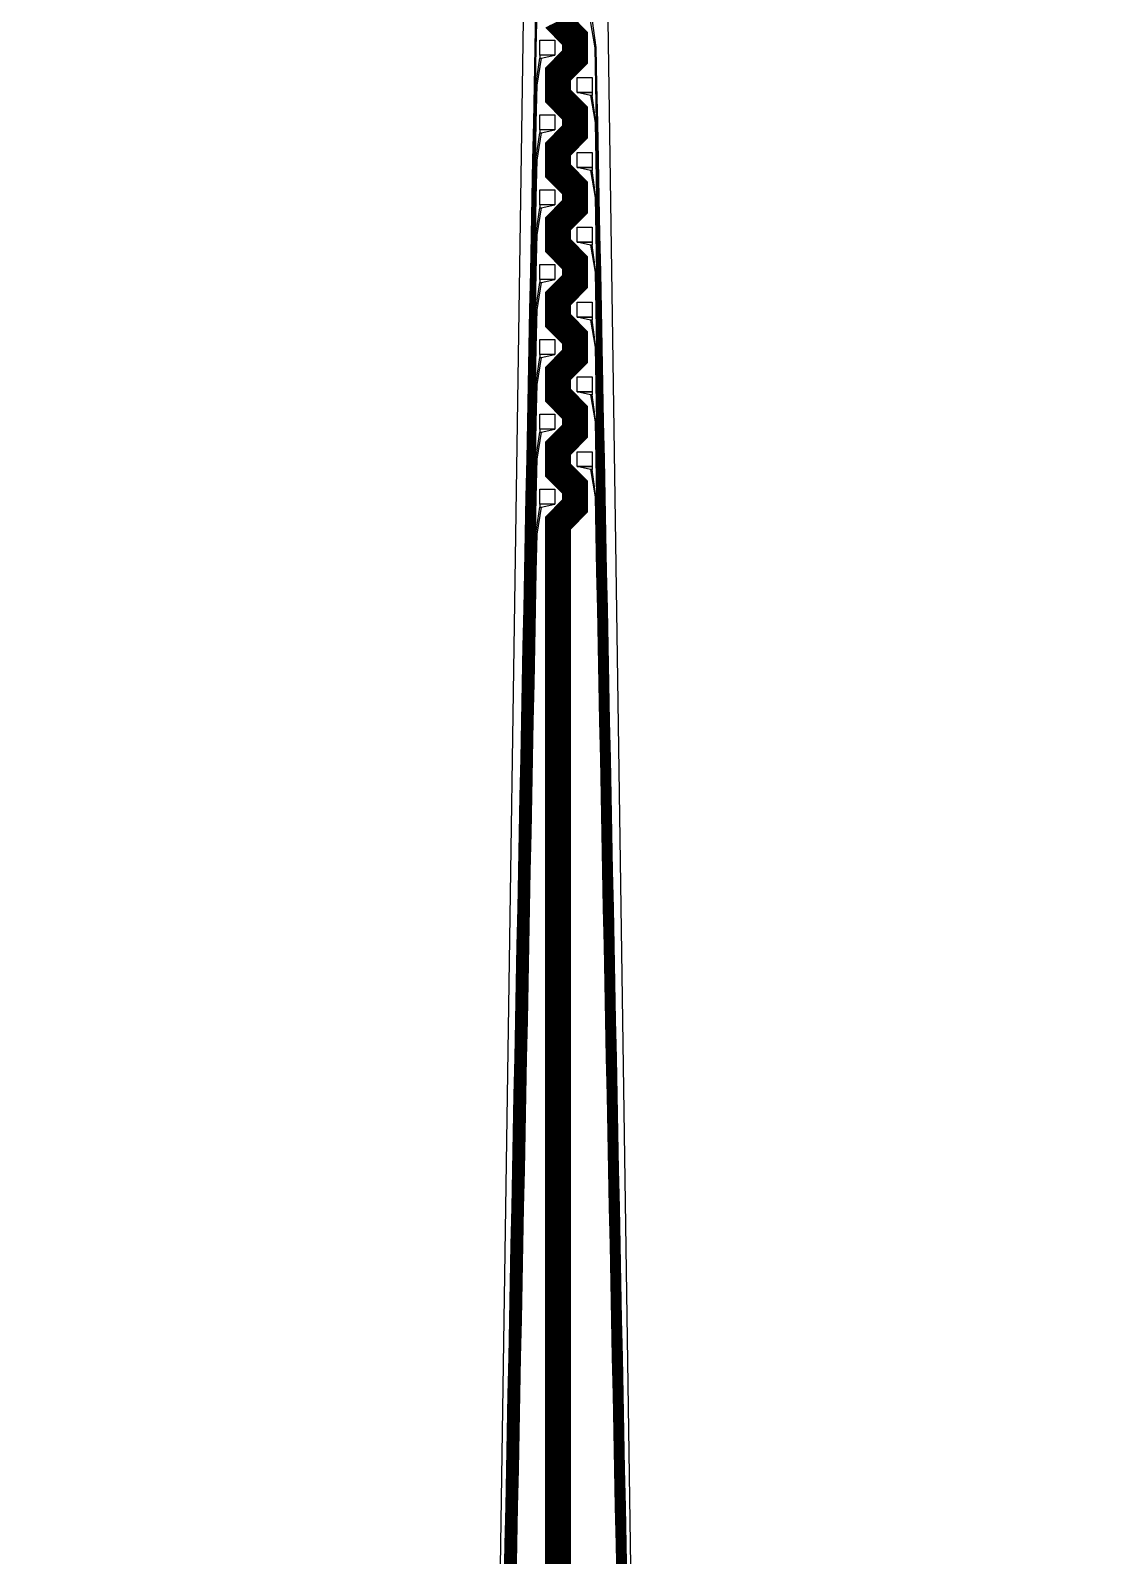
# Model space of a CAD drawing. Header units: inches. Extents: x 106592 to 209533, y 57057 to 74911.
# Drawn here: x 110129 to 110843, y 69065 to 70084 of the extents above; entities that cross this region are included whole.
import ezdxf

# ---------------------------------------------------------------- set-up
doc = ezdxf.new("R2010")
doc.units = ezdxf.units.IN
doc.header["$MEASUREMENT"] = 0
for name, color, linetype in [('metal', 221, 'Continuous'), ('nitride window', 40, 'Continuous'), ('profile', 140, 'Continuous')]:
    doc.layers.add(name, color=color, linetype=linetype)

msp = doc.modelspace()

# ---------------------------------------------------------------- linework, layer by layer
at = {"layer": 'metal'}
for points in [[(110445.7, 69047.5), (110446.2, 69072.4), (110446.7, 69097.5), (110447.2, 69122.4), (110447.7, 69147.5), (110448.2, 69172.4), (110448.7, 69197.5), (110449.2, 69222.4), (110449.7, 69247.5), (110450.2, 69272.4), (110450.7, 69297.5), (110451.2, 69322.4), (110451.7, 69347.5), (110452.2, 69372.4), (110452.7, 69397.5), (110453.2, 69422.4), (110453.7, 69447.5), (110454.2, 69472.4), (110454.7, 69497.5), (110455.2, 69522.4), (110455.7, 69547.5), (110456.2, 69572.4), (110456.7, 69597.5), (110457.2, 69622.4), (110457.7, 69647.5), (110458.2, 69672.4), (110458.7, 69697.5), (110459.2, 69722.4), (110459.7, 69747.5), (110460.2, 69772.4), (110460.7, 69797.5), (110461.2, 69822.4), (110461.7, 69847.5), (110462.2, 69872.4), (110462.7, 69897.5), (110463.2, 69922.4), (110463.7, 69947.5), (110464.2, 69972.4), (110464.7, 69997.5), (110465.2, 70022.4), (110465.7, 70047.5), (110466.2, 70072.4), (110466.7, 70097.5)], [(110467.2, 70097.4), (110466.7, 70072.4), (110466.2, 70047.5), (110465.7, 70022.4), (110465.2, 69997.5), (110464.7, 69972.4), (110464.2, 69947.5), (110463.7, 69922.4), (110463.2, 69897.5), (110462.7, 69872.4), (110462.2, 69847.5), (110461.7, 69822.4), (110461.2, 69797.5), (110460.7, 69772.4), (110460.2, 69747.5), (110459.7, 69722.4), (110459.2, 69697.5), (110458.7, 69672.4), (110458.2, 69647.5), (110457.7, 69622.4), (110457.2, 69597.5), (110456.7, 69572.4), (110456.2, 69547.5), (110455.7, 69522.4), (110455.2, 69497.5), (110454.7, 69472.4), (110454.2, 69447.5), (110453.7, 69422.4), (110453.2, 69397.5), (110452.7, 69372.4), (110452.2, 69347.5), (110451.7, 69322.4), (110451.2, 69297.5), (110450.7, 69272.4), (110450.2, 69247.5), (110449.7, 69222.4), (110449.2, 69197.5), (110448.7, 69172.4), (110448.2, 69147.5), (110447.7, 69122.4), (110447.2, 69097.5), (110446.7, 69072.4), (110446.2, 69047.5)], [(110473.2, 68964.4), (110473.2, 69744.2), (110473.2, 69759), (110484.7, 69770.5), (110484.7, 69774.5), (110473.2, 69786), (110473.2, 69809), (110484.7, 69820.5), (110484.7, 69824.5), (110473.2, 69836), (110473.2, 69859), (110484.7, 69870.5), (110484.7, 69874.5), (110473.2, 69886), (110473.2, 69909), (110484.7, 69920.5), (110484.7, 69924.5), (110473.2, 69936), (110473.2, 69959), (110484.7, 69970.5), (110484.7, 69974.5), (110473.2, 69986), (110473.2, 70009), (110484.7, 70020.5), (110484.7, 70024.5), (110473.2, 70036), (110473.2, 70059), (110484.7, 70070.5), (110484.7, 70074.5), (110473.2, 70086)], [(110473.7, 70086.2), (110485.2, 70074.7), (110485.2, 70070.2), (110473.7, 70058.7), (110473.7, 70036.2), (110485.2, 70024.7), (110485.2, 70020.2), (110473.7, 70008.7), (110473.7, 69986.2), (110485.2, 69974.7), (110485.2, 69970.2), (110473.7, 69958.7), (110473.7, 69936.2), (110485.2, 69924.7), (110485.2, 69920.2), (110473.7, 69908.7), (110473.7, 69886.2), (110485.2, 69874.7), (110485.2, 69870.2), (110473.7, 69858.7), (110473.7, 69836.2), (110485.2, 69824.7), (110485.2, 69820.2), (110473.7, 69808.7), (110473.7, 69786.2), (110485.2, 69774.7), (110485.2, 69770.2), (110473.7, 69758.7), (110473.7, 69744.2), (110473.7, 68964.4)], [(110474.2, 68964.4), (110474.2, 69744.2), (110474.2, 69758.5), (110485.7, 69770), (110485.7, 69775), (110474.2, 69786.5), (110474.2, 69808.5), (110485.7, 69820), (110485.7, 69825), (110474.2, 69836.5), (110474.2, 69858.5), (110485.7, 69870), (110485.7, 69875), (110474.2, 69886.5), (110474.2, 69908.5), (110485.7, 69920), (110485.7, 69925), (110474.2, 69936.5), (110474.2, 69958.5), (110485.7, 69970), (110485.7, 69975), (110474.2, 69986.5), (110474.2, 70008.5), (110485.7, 70020), (110485.7, 70025), (110474.2, 70036.5), (110474.2, 70058.5), (110485.7, 70070), (110485.7, 70075), (110474.2, 70086.5)], [(110474.7, 70086.7), (110486.2, 70075.2), (110486.2, 70069.7), (110474.7, 70058.2), (110474.7, 70036.7), (110486.2, 70025.2), (110486.2, 70019.7), (110474.7, 70008.2), (110474.7, 69986.7), (110486.2, 69975.2), (110486.2, 69969.7), (110474.7, 69958.2), (110474.7, 69936.7), (110486.2, 69925.2), (110486.2, 69919.7), (110474.7, 69908.2), (110474.7, 69886.7), (110486.2, 69875.2), (110486.2, 69869.7), (110474.7, 69858.2), (110474.7, 69836.7), (110486.2, 69825.2), (110486.2, 69819.7), (110474.7, 69808.2), (110474.7, 69786.7), (110486.2, 69775.2), (110486.2, 69769.7), (110474.7, 69758.2), (110474.7, 69744.2), (110474.7, 68964.8)], [(110475.2, 68964.4), (110475.2, 69744.2), (110475.2, 69758), (110486.7, 69769.5), (110486.7, 69775.5), (110475.2, 69787), (110475.2, 69808), (110486.7, 69819.5), (110486.7, 69825.5), (110475.2, 69837), (110475.2, 69858), (110486.7, 69869.5), (110486.7, 69875.5), (110475.2, 69887), (110475.2, 69908), (110486.7, 69919.5), (110486.7, 69925.5), (110475.2, 69937), (110475.2, 69958), (110486.7, 69969.5), (110486.7, 69975.5), (110475.2, 69987), (110475.2, 70008), (110486.7, 70019.5), (110486.7, 70025.5), (110475.2, 70037), (110475.2, 70058), (110486.7, 70069.5), (110486.7, 70075.5), (110475.2, 70087)], [(110475.7, 70087.2), (110487.2, 70075.7), (110487.2, 70069.2), (110475.7, 70057.7), (110475.7, 70037.2), (110487.2, 70025.7), (110487.2, 70019.2), (110475.7, 70007.7), (110475.7, 69987.2), (110487.2, 69975.7), (110487.2, 69969.2), (110475.7, 69957.7), (110475.7, 69937.2), (110487.2, 69925.7), (110487.2, 69919.2), (110475.7, 69907.7), (110475.7, 69887.2), (110487.2, 69875.7), (110487.2, 69869.2), (110475.7, 69857.7), (110475.7, 69837.2), (110487.2, 69825.7), (110487.2, 69819.2), (110475.7, 69807.7), (110475.7, 69787.2), (110487.2, 69775.7), (110487.2, 69769.2), (110475.7, 69757.7), (110475.7, 69744.2), (110475.7, 68964.4)], [(110476.2, 68964), (110476.2, 69744.2), (110476.2, 69757.5), (110487.7, 69769), (110487.7, 69776), (110476.2, 69787.5), (110476.2, 69807.5), (110487.7, 69819), (110487.7, 69826), (110476.2, 69837.5), (110476.2, 69857.5), (110487.7, 69869), (110487.7, 69876), (110476.2, 69887.5), (110476.2, 69907.5), (110487.7, 69919), (110487.7, 69926), (110476.2, 69937.5), (110476.2, 69957.5), (110487.7, 69969), (110487.7, 69976), (110476.2, 69987.5), (110476.2, 70007.5), (110487.7, 70019), (110487.7, 70026), (110476.2, 70037.5), (110476.2, 70057.5), (110487.7, 70069), (110487.7, 70076), (110476.2, 70087.5)], [(110476.7, 70087.7), (110488.2, 70076.2), (110488.2, 70068.7), (110476.7, 70057.2), (110476.7, 70037.7), (110488.2, 70026.2), (110488.2, 70018.7), (110476.7, 70007.2), (110476.7, 69987.7), (110488.2, 69976.2), (110488.2, 69968.7), (110476.7, 69957.2), (110476.7, 69937.7), (110488.2, 69926.2), (110488.2, 69918.7), (110476.7, 69907.2), (110476.7, 69887.7), (110488.2, 69876.2), (110488.2, 69868.7), (110476.7, 69857.2), (110476.7, 69837.7), (110488.2, 69826.2), (110488.2, 69818.7), (110476.7, 69807.2), (110476.7, 69787.7), (110488.2, 69776.2), (110488.2, 69768.7), (110476.7, 69757.2), (110476.7, 69744.2), (110476.7, 68964.1)], [(110477.2, 68964.4), (110477.2, 69744.2), (110477.2, 69757), (110488.7, 69768.5), (110488.7, 69776.5), (110477.2, 69788), (110477.2, 69807), (110488.7, 69818.5), (110488.7, 69826.5), (110477.2, 69838), (110477.2, 69857), (110488.7, 69868.5), (110488.7, 69876.5), (110477.2, 69888), (110477.2, 69907), (110488.7, 69918.5), (110488.7, 69926.5), (110477.2, 69938), (110477.2, 69957), (110488.7, 69968.5), (110488.7, 69976.5), (110477.2, 69988), (110477.2, 70007), (110488.7, 70018.5), (110488.7, 70026.5), (110477.2, 70038), (110477.2, 70057), (110488.7, 70068.5), (110488.7, 70076.5), (110477.2, 70088)], [(110477.7, 70088.2), (110489.2, 70076.7), (110489.2, 70068.2), (110477.7, 70056.7), (110477.7, 70038.2), (110489.2, 70026.7), (110489.2, 70018.2), (110477.7, 70006.7), (110477.7, 69988.2), (110489.2, 69976.7), (110489.2, 69968.2), (110477.7, 69956.7), (110477.7, 69938.2), (110489.2, 69926.7), (110489.2, 69918.2), (110477.7, 69906.7), (110477.7, 69888.2), (110489.2, 69876.7), (110489.2, 69868.2), (110477.7, 69856.7), (110477.7, 69838.2), (110489.2, 69826.7), (110489.2, 69818.2), (110477.7, 69806.7), (110477.7, 69788.2), (110489.2, 69776.7), (110489.2, 69768.2), (110477.7, 69756.7), (110477.7, 69744.2), (110477.7, 68964.4)], [(110478.2, 68964.4), (110478.2, 69744.2), (110478.2, 69756.5), (110489.7, 69768), (110489.7, 69777), (110478.2, 69788.5), (110478.2, 69806.5), (110489.7, 69818), (110489.7, 69827), (110478.2, 69838.5), (110478.2, 69856.5), (110489.7, 69868), (110489.7, 69877), (110478.2, 69888.5), (110478.2, 69906.5), (110489.7, 69918), (110489.7, 69927), (110478.2, 69938.5), (110478.2, 69956.5), (110489.7, 69968), (110489.7, 69977), (110478.2, 69988.5), (110478.2, 70006.5), (110489.7, 70018), (110489.7, 70027), (110478.2, 70038.5), (110478.2, 70056.5), (110489.7, 70068), (110489.7, 70077), (110478.2, 70088.5)], [(110478.7, 70088.7), (110490.2, 70077.2), (110490.2, 70067.7), (110478.7, 70056.2), (110478.7, 70038.7), (110490.2, 70027.2), (110490.2, 70017.7), (110478.7, 70006.2), (110478.7, 69988.7), (110490.2, 69977.2), (110490.2, 69967.7), (110478.7, 69956.2), (110478.7, 69938.7), (110490.2, 69927.2), (110490.2, 69917.7), (110478.7, 69906.2), (110478.7, 69888.7), (110490.2, 69877.2), (110490.2, 69867.7), (110478.7, 69856.2), (110478.7, 69838.7), (110490.2, 69827.2), (110490.2, 69817.7), (110478.7, 69806.2), (110478.7, 69788.7), (110490.2, 69777.2), (110490.2, 69767.7), (110478.7, 69756.2), (110478.7, 69744.2), (110478.7, 68964.4)], [(110479.2, 68964.7), (110479.2, 69744.2), (110479.2, 69756), (110490.7, 69767.5), (110490.7, 69777.5), (110479.2, 69789), (110479.2, 69806), (110490.7, 69817.5), (110490.7, 69827.5), (110479.2, 69839), (110479.2, 69856), (110490.7, 69867.5), (110490.7, 69877.5), (110479.2, 69889), (110479.2, 69906), (110490.7, 69917.5), (110490.7, 69927.5), (110479.2, 69939), (110479.2, 69956), (110490.7, 69967.5), (110490.7, 69977.5), (110479.2, 69989), (110479.2, 70006), (110490.7, 70017.5), (110490.7, 70027.5), (110479.2, 70039), (110479.2, 70056), (110490.7, 70067.5), (110490.7, 70077.5), (110479.2, 70089)], [(110479.7, 70089.2), (110491.2, 70077.7), (110491.2, 70067.2), (110479.7, 70055.7), (110479.7, 70039.2), (110491.2, 70027.7), (110491.2, 70017.2), (110479.7, 70005.7), (110479.7, 69989.2), (110491.2, 69977.7), (110491.2, 69967.2), (110479.7, 69955.7), (110479.7, 69939.2), (110491.2, 69927.7), (110491.2, 69917.2), (110479.7, 69905.7), (110479.7, 69889.2), (110491.2, 69877.7), (110491.2, 69867.2), (110479.7, 69855.7), (110479.7, 69839.2), (110491.2, 69827.7), (110491.2, 69817.2), (110479.7, 69805.7), (110479.7, 69789.2), (110491.2, 69777.7), (110491.2, 69767.2), (110479.7, 69755.7), (110479.7, 69744.2), (110479.7, 68964.7)], [(110480.2, 68964.4), (110480.2, 69744.2), (110480.2, 69755.5), (110491.7, 69767), (110491.7, 69778), (110480.2, 69789.5), (110480.2, 69805.5), (110491.7, 69817), (110491.7, 69828), (110480.2, 69839.5), (110480.2, 69855.5), (110491.7, 69867), (110491.7, 69878), (110480.2, 69889.5), (110480.2, 69905.5), (110491.7, 69917), (110491.7, 69928), (110480.2, 69939.5), (110480.2, 69955.5), (110491.7, 69967), (110491.7, 69978), (110480.2, 69989.5), (110480.2, 70005.5), (110491.7, 70017), (110491.7, 70028), (110480.2, 70039.5), (110480.2, 70055.5), (110491.7, 70067), (110491.7, 70078), (110480.2, 70089.5)], [(110480.7, 70089.7), (110492.2, 70078.2), (110492.2, 70066.7), (110480.7, 70055.2), (110480.7, 70039.7), (110492.2, 70028.2), (110492.2, 70016.7), (110480.7, 70005.2), (110480.7, 69989.7), (110492.2, 69978.2), (110492.2, 69966.7), (110480.7, 69955.2), (110480.7, 69939.7), (110492.2, 69928.2), (110492.2, 69916.7), (110480.7, 69905.2), (110480.7, 69889.7), (110492.2, 69878.2), (110492.2, 69866.7), (110480.7, 69855.2), (110480.7, 69839.7), (110492.2, 69828.2), (110492.2, 69816.7), (110480.7, 69805.2), (110480.7, 69789.7), (110492.2, 69778.2), (110492.2, 69766.7), (110480.7, 69755.2), (110480.7, 69744.2), (110480.7, 68964.4)], [(110481.2, 68964.4), (110481.2, 69744.2), (110481.2, 69755), (110492.7, 69766.5), (110492.7, 69778.5), (110481.2, 69790), (110481.2, 69805), (110492.7, 69816.5), (110492.7, 69828.5), (110481.2, 69840), (110481.2, 69855), (110492.7, 69866.5), (110492.7, 69878.5), (110481.2, 69890), (110481.2, 69905), (110492.7, 69916.5), (110492.7, 69928.5), (110481.2, 69940), (110481.2, 69955), (110492.7, 69966.5), (110492.7, 69978.5), (110481.2, 69990), (110481.2, 70005), (110492.7, 70016.5), (110492.7, 70028.5), (110481.2, 70040), (110481.2, 70055), (110492.7, 70066.5), (110492.7, 70078.5), (110481.2, 70090)], [(110481.7, 70090.2), (110493.2, 70078.7), (110493.2, 70066.2), (110481.7, 70054.7), (110481.7, 70040.2), (110493.2, 70028.7), (110493.2, 70016.2), (110481.7, 70004.7), (110481.7, 69990.2), (110493.2, 69978.7), (110493.2, 69966.2), (110481.7, 69954.7), (110481.7, 69940.2), (110493.2, 69928.7), (110493.2, 69916.2), (110481.7, 69904.7), (110481.7, 69890.2), (110493.2, 69878.7), (110493.2, 69866.2), (110481.7, 69854.7), (110481.7, 69840.2), (110493.2, 69828.7), (110493.2, 69816.2), (110481.7, 69804.7), (110481.7, 69790.2), (110493.2, 69778.7), (110493.2, 69766.2), (110481.7, 69754.7), (110481.7, 69744.2), (110481.7, 68964.4)], [(110482.2, 68964.4), (110482.2, 69744.2), (110482.2, 69754.5), (110493.7, 69766), (110493.7, 69779), (110482.2, 69790.5), (110482.2, 69804.5), (110493.7, 69816), (110493.7, 69829), (110482.2, 69840.5), (110482.2, 69854.5), (110493.7, 69866), (110493.7, 69879), (110482.2, 69890.5), (110482.2, 69904.5), (110493.7, 69916), (110493.7, 69929), (110482.2, 69940.5), (110482.2, 69954.5), (110493.7, 69966), (110493.7, 69979), (110482.2, 69990.5), (110482.2, 70004.5), (110493.7, 70016), (110493.7, 70029), (110482.2, 70040.5), (110482.2, 70054.5), (110493.7, 70066), (110493.7, 70079), (110482.2, 70090.5)], [(110482.7, 70090.7), (110494.2, 70079.2), (110494.2, 70065.7), (110482.7, 70054.2), (110482.7, 70040.7), (110494.2, 70029.2), (110494.2, 70015.7), (110482.7, 70004.2), (110482.7, 69990.7), (110494.2, 69979.2), (110494.2, 69965.7), (110482.7, 69954.2), (110482.7, 69940.7), (110494.2, 69929.2), (110494.2, 69915.7), (110482.7, 69904.2), (110482.7, 69890.7), (110494.2, 69879.2), (110494.2, 69865.7), (110482.7, 69854.2), (110482.7, 69840.7), (110494.2, 69829.2), (110494.2, 69815.7), (110482.7, 69804.2), (110482.7, 69790.7), (110494.2, 69779.2), (110494.2, 69765.7), (110482.7, 69754.2), (110482.7, 69744.2), (110482.7, 68964.4)], [(110483.2, 68964.4), (110483.2, 69744.2), (110483.2, 69754), (110494.7, 69765.5), (110494.7, 69779.5), (110483.2, 69791), (110483.2, 69804), (110494.7, 69815.5), (110494.7, 69829.5), (110483.2, 69841), (110483.2, 69854), (110494.7, 69865.5), (110494.7, 69879.5), (110483.2, 69891), (110483.2, 69904), (110494.7, 69915.5), (110494.7, 69929.5), (110483.2, 69941), (110483.2, 69954), (110494.7, 69965.5), (110494.7, 69979.5), (110483.2, 69991), (110483.2, 70004), (110494.7, 70015.5), (110494.7, 70029.5), (110483.2, 70041), (110483.2, 70054), (110494.7, 70065.5), (110494.7, 70079.5), (110483.2, 70091)], [(110483.7, 70091.2), (110495.2, 70079.7), (110495.2, 70065.2), (110483.7, 70053.7), (110483.7, 70041.2), (110495.2, 70029.7), (110495.2, 70015.2), (110483.7, 70003.7), (110483.7, 69991.2), (110495.2, 69979.7), (110495.2, 69965.2), (110483.7, 69953.7), (110483.7, 69941.2), (110495.2, 69929.7), (110495.2, 69915.2), (110483.7, 69903.7), (110483.7, 69891.2), (110495.2, 69879.7), (110495.2, 69865.2), (110483.7, 69853.7), (110483.7, 69841.2), (110495.2, 69829.7), (110495.2, 69815.2), (110483.7, 69803.7), (110483.7, 69791.2), (110495.2, 69779.7), (110495.2, 69765.2), (110483.7, 69753.7), (110483.7, 69744.2), (110483.7, 68964.4)], [(110484.2, 68964.4), (110484.2, 69744.2), (110484.2, 69753.5), (110495.7, 69765), (110495.7, 69780), (110484.2, 69791.5), (110484.2, 69803.5), (110495.7, 69815), (110495.7, 69830), (110484.2, 69841.5), (110484.2, 69853.5), (110495.7, 69865), (110495.7, 69880), (110484.2, 69891.5), (110484.2, 69903.5), (110495.7, 69915), (110495.7, 69930), (110484.2, 69941.5), (110484.2, 69953.5), (110495.7, 69965), (110495.7, 69980), (110484.2, 69991.5), (110484.2, 70003.5), (110495.7, 70015), (110495.7, 70030), (110484.2, 70041.5), (110484.2, 70053.5), (110495.7, 70065), (110495.7, 70080), (110484.2, 70091.5)], [(110484.7, 70091.7), (110496.2, 70080.2), (110496.2, 70064.7), (110484.7, 70053.2), (110484.7, 70041.7), (110496.2, 70030.2), (110496.2, 70014.7), (110484.7, 70003.2), (110484.7, 69991.7), (110496.2, 69980.2), (110496.2, 69964.7), (110484.7, 69953.2), (110484.7, 69941.7), (110496.2, 69930.2), (110496.2, 69914.7), (110484.7, 69903.2), (110484.7, 69891.7), (110496.2, 69880.2), (110496.2, 69864.7), (110484.7, 69853.2), (110484.7, 69841.7), (110496.2, 69830.2), (110496.2, 69814.7), (110484.7, 69803.2), (110484.7, 69791.7), (110496.2, 69780.2), (110496.2, 69764.7), (110484.7, 69753.2), (110484.7, 69744.2), (110484.7, 68964.4)], [(110485.2, 68964.4), (110485.2, 69744.2), (110485.2, 69753), (110496.7, 69764.5), (110496.7, 69780.5), (110485.2, 69792), (110485.2, 69803), (110496.7, 69814.5), (110496.7, 69830.5), (110485.2, 69842), (110485.2, 69853), (110496.7, 69864.5), (110496.7, 69880.5), (110485.2, 69892), (110485.2, 69903), (110496.7, 69914.5), (110496.7, 69930.5), (110485.2, 69942), (110485.2, 69953), (110496.7, 69964.5), (110496.7, 69980.5), (110485.2, 69992), (110485.2, 70003), (110496.7, 70014.5), (110496.7, 70030.5), (110485.2, 70042), (110485.2, 70053), (110496.7, 70064.5), (110496.7, 70080.5), (110485.2, 70092)], [(110485.7, 70092.2), (110497.2, 70080.7), (110497.2, 70064.2), (110485.7, 70052.7), (110485.7, 70042.2), (110497.2, 70030.7), (110497.2, 70014.2), (110485.7, 70002.7), (110485.7, 69992.2), (110497.2, 69980.7), (110497.2, 69964.2), (110485.7, 69952.7), (110485.7, 69942.2), (110497.2, 69930.7), (110497.2, 69914.2), (110485.7, 69902.7), (110485.7, 69892.2), (110497.2, 69880.7), (110497.2, 69864.2), (110485.7, 69852.7), (110485.7, 69842.2), (110497.2, 69830.7), (110497.2, 69814.2), (110485.7, 69802.7), (110485.7, 69792.2), (110497.2, 69780.7), (110497.2, 69764.2), (110485.7, 69752.7), (110485.7, 69744.2), (110485.7, 68964.4)], [(110486.2, 68964.4), (110486.2, 69744.2), (110486.2, 69752.5), (110497.7, 69764), (110497.7, 69781), (110486.2, 69792.5), (110486.2, 69802.5), (110497.7, 69814), (110497.7, 69831), (110486.2, 69842.5), (110486.2, 69852.5), (110497.7, 69864), (110497.7, 69881), (110486.2, 69892.5), (110486.2, 69902.5), (110497.7, 69914), (110497.7, 69931), (110486.2, 69942.5), (110486.2, 69952.5), (110497.7, 69964), (110497.7, 69981), (110486.2, 69992.5), (110486.2, 70002.5), (110497.7, 70014), (110497.7, 70031), (110486.2, 70042.5), (110486.2, 70052.5), (110497.7, 70064), (110497.7, 70081), (110486.2, 70092.5)], [(110486.7, 70092.7), (110498.2, 70081.2), (110498.2, 70063.7), (110486.7, 70052.2), (110486.7, 70042.7), (110498.2, 70031.2), (110498.2, 70013.7), (110486.7, 70002.2), (110486.7, 69992.7), (110498.2, 69981.2), (110498.2, 69963.7), (110486.7, 69952.2), (110486.7, 69942.7), (110498.2, 69931.2), (110498.2, 69913.7), (110486.7, 69902.2), (110486.7, 69892.7), (110498.2, 69881.2), (110498.2, 69863.7), (110486.7, 69852.2), (110486.7, 69842.7), (110498.2, 69831.2), (110498.2, 69813.7), (110486.7, 69802.2), (110486.7, 69792.7), (110498.2, 69781.2), (110498.2, 69763.7), (110486.7, 69752.2), (110486.7, 69744.2), (110486.7, 68964.4)], [(110487.2, 68964.4), (110487.2, 69744.2), (110487.2, 69752), (110498.7, 69763.5), (110498.7, 69781.5), (110487.2, 69793), (110487.2, 69802), (110498.7, 69813.5), (110498.7, 69831.5), (110487.2, 69843), (110487.2, 69852), (110498.7, 69863.5), (110498.7, 69881.5), (110487.2, 69893), (110487.2, 69902), (110498.7, 69913.5), (110498.7, 69931.5), (110487.2, 69943), (110487.2, 69952), (110498.7, 69963.5), (110498.7, 69981.5), (110487.2, 69993), (110487.2, 70002), (110498.7, 70013.5), (110498.7, 70031.5), (110487.2, 70043), (110487.2, 70052), (110498.7, 70063.5), (110498.7, 70081.5), (110487.2, 70093)], [(110487.7, 70093.2), (110499.2, 70081.7), (110499.2, 70063.2), (110487.7, 70051.7), (110487.7, 70043.2), (110499.2, 70031.7), (110499.2, 70013.2), (110487.7, 70001.7), (110487.7, 69993.2), (110499.2, 69981.7), (110499.2, 69963.2), (110487.7, 69951.7), (110487.7, 69943.2), (110499.2, 69931.7), (110499.2, 69913.2), (110487.7, 69901.7), (110487.7, 69893.2), (110499.2, 69881.7), (110499.2, 69863.2), (110487.7, 69851.7), (110487.7, 69843.2), (110499.2, 69831.7), (110499.2, 69813.2), (110487.7, 69801.7), (110487.7, 69793.2), (110499.2, 69781.7), (110499.2, 69763.2), (110487.7, 69751.7), (110487.7, 69744.2), (110487.7, 68964.4)], [(110488.2, 68964.4), (110488.2, 69744.2), (110488.2, 69751.5), (110499.7, 69763), (110499.7, 69782), (110488.2, 69793.5), (110488.2, 69801.5), (110499.7, 69813), (110499.7, 69832), (110488.2, 69843.5), (110488.2, 69851.5), (110499.7, 69863), (110499.7, 69882), (110488.2, 69893.5), (110488.2, 69901.5), (110499.7, 69913), (110499.7, 69932), (110488.2, 69943.5), (110488.2, 69951.5), (110499.7, 69963), (110499.7, 69982), (110488.2, 69993.5), (110488.2, 70001.5), (110499.7, 70013), (110499.7, 70032), (110488.2, 70043.5), (110488.2, 70051.5), (110499.7, 70063), (110499.7, 70082), (110488.2, 70093.5)], [(110488.7, 70093.7), (110500.2, 70082.2), (110500.2, 70062.7), (110488.7, 70051.2), (110488.7, 70043.7), (110500.2, 70032.2), (110500.2, 70012.7), (110488.7, 70001.2), (110488.7, 69993.7), (110500.2, 69982.2), (110500.2, 69962.7), (110488.7, 69951.2), (110488.7, 69943.7), (110500.2, 69932.2), (110500.2, 69912.7), (110488.7, 69901.2), (110488.7, 69893.7), (110500.2, 69882.2), (110500.2, 69862.7), (110488.7, 69851.2), (110488.7, 69843.7), (110500.2, 69832.2), (110500.2, 69812.7), (110488.7, 69801.2), (110488.7, 69793.7), (110500.2, 69782.2), (110500.2, 69762.7), (110488.7, 69751.2), (110488.7, 69744.2), (110488.7, 68964.4)], [(110489.2, 70094), (110500.7, 70082.5), (110500.7, 70062.5), (110489.2, 70051), (110489.2, 70044), (110500.7, 70032.5), (110500.7, 70012.5), (110489.2, 70001), (110489.2, 69994), (110500.7, 69982.5), (110500.7, 69962.5), (110489.2, 69951), (110489.2, 69944), (110500.7, 69932.5), (110500.7, 69912.5), (110489.2, 69901), (110489.2, 69894), (110500.7, 69882.5), (110500.7, 69862.5), (110489.2, 69851), (110489.2, 69844), (110500.7, 69832.5), (110500.7, 69812.5), (110489.2, 69801), (110489.2, 69794), (110500.7, 69782.5), (110500.7, 69762.5), (110489.2, 69751), (110489.2, 69744.2), (110489.2, 68964.4)], [(110489.7, 68964.4), (110489.7, 69744.2), (110489.7, 69750.7), (110501.2, 69762.2), (110501.2, 69782.7), (110489.7, 69794.2), (110489.7, 69800.7), (110501.2, 69812.2), (110501.2, 69832.7), (110489.7, 69844.2), (110489.7, 69850.7), (110501.2, 69862.2), (110501.2, 69882.7), (110489.7, 69894.2), (110489.7, 69900.7), (110501.2, 69912.2), (110501.2, 69932.7), (110489.7, 69944.2), (110489.7, 69950.7), (110501.2, 69962.2), (110501.2, 69982.7), (110489.7, 69994.2), (110489.7, 70000.7), (110501.2, 70012.2), (110501.2, 70032.7), (110489.7, 70044.2), (110489.7, 70050.7), (110501.2, 70062.2), (110501.2, 70082.7), (110489.7, 70094.2)], [(110526.7, 69047.4), (110526.2, 69072.5), (110525.7, 69097.4), (110525.2, 69122.5), (110524.7, 69147.4), (110524.2, 69172.5), (110523.7, 69197.4), (110523.2, 69222.5), (110522.7, 69247.4), (110522.2, 69272.5), (110521.7, 69297.4), (110521.2, 69322.5), (110520.7, 69347.4), (110520.2, 69372.5), (110519.7, 69397.4), (110519.2, 69422.5), (110518.7, 69447.4), (110518.2, 69472.5), (110517.7, 69497.4), (110517.2, 69522.5), (110516.7, 69547.4), (110516.2, 69572.5), (110515.7, 69597.4), (110515.2, 69622.5), (110514.7, 69647.4), (110514.2, 69672.5), (110513.7, 69697.4), (110513.2, 69722.5), (110512.7, 69747.4), (110512.2, 69772.5), (110511.7, 69797.4), (110511.2, 69822.5), (110510.7, 69847.4), (110510.2, 69872.5), (110509.7, 69897.4), (110509.2, 69922.5), (110508.7, 69947.4), (110508.2, 69972.5), (110507.7, 69997.4), (110507.2, 70022.5), (110506.7, 70047.4), (110506.2, 70072.4), (110503.2, 70090.5)], [(110504.2, 70090.5), (110506.7, 70072.5), (110507.2, 70047.4), (110507.7, 70022.5), (110508.2, 69997.4), (110508.7, 69972.5), (110509.2, 69947.4), (110509.7, 69922.5), (110510.2, 69897.4), (110510.7, 69872.5), (110511.2, 69847.4), (110511.7, 69822.5), (110512.2, 69797.4), (110512.7, 69772.5), (110513.2, 69747.4), (110513.7, 69722.5), (110514.2, 69697.4), (110514.7, 69672.5), (110515.2, 69647.4), (110515.7, 69622.5), (110516.2, 69597.4), (110516.7, 69572.5), (110517.2, 69547.4), (110517.7, 69522.5), (110518.2, 69497.4), (110518.7, 69472.5), (110519.2, 69447.4), (110519.7, 69422.5), (110520.2, 69397.4), (110520.7, 69372.5), (110521.2, 69347.4), (110521.7, 69322.5), (110522.2, 69297.4), (110522.7, 69272.5), (110523.2, 69247.4), (110523.7, 69222.5), (110524.2, 69197.4), (110524.7, 69172.5), (110525.2, 69147.4), (110525.7, 69122.5), (110526.2, 69097.4), (110526.7, 69072.5), (110527.2, 69047.4)], [(110446.7, 69047.5), (110447.2, 69072.4), (110447.7, 69097.5), (110448.2, 69122.4), (110448.7, 69147.5), (110449.2, 69172.4), (110449.7, 69197.5), (110450.2, 69222.4), (110450.7, 69247.5), (110451.2, 69272.4), (110451.7, 69297.5), (110452.2, 69322.4), (110452.7, 69347.5), (110453.2, 69372.4), (110453.7, 69397.5), (110454.2, 69422.4), (110454.7, 69447.5), (110455.2, 69472.4), (110455.7, 69497.5), (110456.2, 69522.4), (110456.7, 69547.5), (110457.2, 69572.4), (110457.7, 69597.5), (110458.2, 69622.4), (110458.7, 69647.5), (110459.2, 69672.4), (110459.7, 69697.5), (110460.2, 69722.4), (110460.7, 69747.5), (110461.2, 69772.4), (110461.7, 69797.5), (110462.2, 69822.4), (110462.7, 69847.5), (110463.2, 69872.4), (110463.7, 69897.5), (110464.2, 69922.4), (110464.7, 69947.5), (110465.2, 69972.4), (110465.7, 69997.5), (110466.2, 70022.4), (110466.7, 70047.5), (110469.2, 70065.5), (110470.2, 70065.5), (110467.2, 70047.4), (110466.7, 70022.4), (110466.2, 69997.5), (110465.7, 69972.4), (110465.2, 69947.5), (110464.7, 69922.4), (110464.2, 69897.5), (110463.7, 69872.4), (110463.2, 69847.5), (110462.7, 69822.4), (110462.2, 69797.5), (110461.7, 69772.4), (110461.2, 69747.5), (110460.7, 69722.4), (110460.2, 69697.5), (110459.7, 69672.4), (110459.2, 69647.5), (110458.7, 69622.4), (110458.2, 69597.5), (110457.7, 69572.4), (110457.2, 69547.5), (110456.7, 69522.4), (110456.2, 69497.5), (110455.7, 69472.4), (110455.2, 69447.5), (110454.7, 69422.4), (110454.2, 69397.5), (110453.7, 69372.4), (110453.2, 69347.5), (110452.7, 69322.4), (110452.2, 69297.5), (110451.7, 69272.4), (110451.2, 69247.5), (110450.7, 69222.4), (110450.2, 69197.5), (110449.7, 69172.4), (110449.2, 69147.5), (110448.7, 69122.4), (110448.2, 69097.5), (110447.7, 69072.4), (110447.2, 69047.5)], [(110526.2, 69047.4), (110525.7, 69072.5), (110525.2, 69097.4), (110524.7, 69122.5), (110524.2, 69147.4), (110523.7, 69172.5), (110523.2, 69197.4), (110522.7, 69222.5), (110522.2, 69247.4), (110521.7, 69272.5), (110521.2, 69297.4), (110520.7, 69322.5), (110520.2, 69347.4), (110519.7, 69372.5), (110519.2, 69397.4), (110518.7, 69422.5), (110518.2, 69447.4), (110517.7, 69472.5), (110517.2, 69497.4), (110516.7, 69522.5), (110516.2, 69547.4), (110515.7, 69572.5), (110515.2, 69597.4), (110514.7, 69622.5), (110514.2, 69647.4), (110513.7, 69672.5), (110513.2, 69697.4), (110512.7, 69722.5), (110512.2, 69747.4), (110511.7, 69772.5), (110511.2, 69797.4), (110510.7, 69822.5), (110510.2, 69847.4), (110509.7, 69872.5), (110509.2, 69897.4), (110508.7, 69922.5), (110508.2, 69947.4), (110507.7, 69972.5), (110507.2, 69997.4), (110506.7, 70022.5), (110504.2, 70040.5), (110503.2, 70040.5), (110506.2, 70022.4), (110506.7, 69997.4), (110507.2, 69972.5), (110507.7, 69947.4), (110508.2, 69922.5), (110508.7, 69897.4), (110509.2, 69872.5), (110509.7, 69847.4), (110510.2, 69822.5), (110510.7, 69797.4), (110511.2, 69772.5), (110511.7, 69747.4), (110512.2, 69722.5), (110512.7, 69697.4), (110513.2, 69672.5), (110513.7, 69647.4), (110514.2, 69622.5), (110514.7, 69597.4), (110515.2, 69572.5), (110515.7, 69547.4), (110516.2, 69522.5), (110516.7, 69497.4), (110517.2, 69472.5), (110517.7, 69447.4), (110518.2, 69422.5), (110518.7, 69397.4), (110519.2, 69372.5), (110519.7, 69347.4), (110520.2, 69322.5), (110520.7, 69297.4), (110521.2, 69272.5), (110521.7, 69247.4), (110522.2, 69222.5), (110522.7, 69197.4), (110523.2, 69172.5), (110523.7, 69147.4), (110524.2, 69122.5), (110524.7, 69097.4), (110525.2, 69072.5), (110525.7, 69047.4)], [(110447.7, 69047.5), (110448.2, 69072.4), (110448.7, 69097.5), (110449.2, 69122.4), (110449.7, 69147.5), (110450.2, 69172.4), (110450.7, 69197.5), (110451.2, 69222.4), (110451.7, 69247.5), (110452.2, 69272.4), (110452.7, 69297.5), (110453.2, 69322.4), (110453.7, 69347.5), (110454.2, 69372.4), (110454.7, 69397.5), (110455.2, 69422.4), (110455.7, 69447.5), (110456.2, 69472.4), (110456.7, 69497.5), (110457.2, 69522.4), (110457.7, 69547.5), (110458.2, 69572.4), (110458.7, 69597.5), (110459.2, 69622.4), (110459.7, 69647.5), (110460.2, 69672.4), (110460.7, 69697.5), (110461.2, 69722.4), (110461.7, 69747.5), (110462.2, 69772.4), (110462.7, 69797.5), (110463.2, 69822.4), (110463.7, 69847.5), (110464.2, 69872.4), (110464.7, 69897.5), (110465.2, 69922.4), (110465.7, 69947.5), (110466.2, 69972.4), (110466.7, 69997.5), (110469.2, 70015.5), (110470.2, 70015.5), (110467.2, 69997.4), (110466.7, 69972.4), (110466.2, 69947.5), (110465.7, 69922.4), (110465.2, 69897.5), (110464.7, 69872.4), (110464.2, 69847.5), (110463.7, 69822.4), (110463.2, 69797.5), (110462.7, 69772.4), (110462.2, 69747.5), (110461.7, 69722.4), (110461.2, 69697.5), (110460.7, 69672.4), (110460.2, 69647.5), (110459.7, 69622.4), (110459.2, 69597.5), (110458.7, 69572.4), (110458.2, 69547.5), (110457.7, 69522.4), (110457.2, 69497.5), (110456.7, 69472.4), (110456.2, 69447.5), (110455.7, 69422.4), (110455.2, 69397.5), (110454.7, 69372.4), (110454.2, 69347.5), (110453.7, 69322.4), (110453.2, 69297.5), (110452.7, 69272.4), (110452.2, 69247.5), (110451.7, 69222.4), (110451.2, 69197.5), (110450.7, 69172.4), (110450.2, 69147.5), (110449.7, 69122.4), (110449.2, 69097.5), (110448.7, 69072.4), (110448.2, 69047.5)], [(110525.2, 69047.4), (110524.7, 69072.5), (110524.2, 69097.4), (110523.7, 69122.5), (110523.2, 69147.4), (110522.7, 69172.5), (110522.2, 69197.4), (110521.7, 69222.5), (110521.2, 69247.4), (110520.7, 69272.5), (110520.2, 69297.4), (110519.7, 69322.5), (110519.2, 69347.4), (110518.7, 69372.5), (110518.2, 69397.4), (110517.7, 69422.5), (110517.2, 69447.4), (110516.7, 69472.5), (110516.2, 69497.4), (110515.7, 69522.5), (110515.2, 69547.4), (110514.7, 69572.5), (110514.2, 69597.4), (110513.7, 69622.5), (110513.2, 69647.4), (110512.7, 69672.5), (110512.2, 69697.4), (110511.7, 69722.5), (110511.2, 69747.4), (110510.7, 69772.5), (110510.2, 69797.4), (110509.7, 69822.5), (110509.2, 69847.4), (110508.7, 69872.5), (110508.2, 69897.4), (110507.7, 69922.5), (110507.2, 69947.4), (110506.7, 69972.5), (110504.2, 69990.5), (110503.2, 69990.5), (110506.2, 69972.4), (110506.7, 69947.4), (110507.2, 69922.5), (110507.7, 69897.4), (110508.2, 69872.5), (110508.7, 69847.4), (110509.2, 69822.5), (110509.7, 69797.4), (110510.2, 69772.5), (110510.7, 69747.4), (110511.2, 69722.5), (110511.7, 69697.4), (110512.2, 69672.5), (110512.7, 69647.4), (110513.2, 69622.5), (110513.7, 69597.4), (110514.2, 69572.5), (110514.7, 69547.4), (110515.2, 69522.5), (110515.7, 69497.4), (110516.2, 69472.5), (110516.7, 69447.4), (110517.2, 69422.5), (110517.7, 69397.4), (110518.2, 69372.5), (110518.7, 69347.4), (110519.2, 69322.5), (110519.7, 69297.4), (110520.2, 69272.5), (110520.7, 69247.4), (110521.2, 69222.5), (110521.7, 69197.4), (110522.2, 69172.5), (110522.7, 69147.4), (110523.2, 69122.5), (110523.7, 69097.4), (110524.2, 69072.5), (110524.7, 69047.4)], [(110448.7, 69047.5), (110449.2, 69072.4), (110449.7, 69097.5), (110450.2, 69122.4), (110450.7, 69147.5), (110451.2, 69172.4), (110451.7, 69197.5), (110452.2, 69222.4), (110452.7, 69247.5), (110453.2, 69272.4), (110453.7, 69297.5), (110454.2, 69322.4), (110454.7, 69347.5), (110455.2, 69372.4), (110455.7, 69397.5), (110456.2, 69422.4), (110456.7, 69447.5), (110457.2, 69472.4), (110457.7, 69497.5), (110458.2, 69522.4), (110458.7, 69547.5), (110459.2, 69572.4), (110459.7, 69597.5), (110460.2, 69622.4), (110460.7, 69647.5), (110461.2, 69672.4), (110461.7, 69697.5), (110462.2, 69722.4), (110462.7, 69747.5), (110463.2, 69772.4), (110463.7, 69797.5), (110464.2, 69822.4), (110464.7, 69847.5), (110465.2, 69872.4), (110465.7, 69897.5), (110466.2, 69922.4), (110466.7, 69947.5), (110469.2, 69965.5), (110470.2, 69965.5), (110467.2, 69947.4), (110466.7, 69922.4), (110466.2, 69897.5), (110465.7, 69872.4), (110465.2, 69847.5), (110464.7, 69822.4), (110464.2, 69797.5), (110463.7, 69772.4), (110463.2, 69747.5), (110462.7, 69722.4), (110462.2, 69697.5), (110461.7, 69672.4), (110461.2, 69647.5), (110460.7, 69622.4), (110460.2, 69597.5), (110459.7, 69572.4), (110459.2, 69547.5), (110458.7, 69522.4), (110458.2, 69497.5), (110457.7, 69472.4), (110457.2, 69447.5), (110456.7, 69422.4), (110456.2, 69397.5), (110455.7, 69372.4), (110455.2, 69347.5), (110454.7, 69322.4), (110454.2, 69297.5), (110453.7, 69272.4), (110453.2, 69247.5), (110452.7, 69222.4), (110452.2, 69197.5), (110451.7, 69172.4), (110451.2, 69147.5), (110450.7, 69122.4), (110450.2, 69097.5), (110449.7, 69072.4), (110449.2, 69047.5)], [(110524.2, 69047.4), (110523.7, 69072.5), (110523.2, 69097.4), (110522.7, 69122.5), (110522.2, 69147.4), (110521.7, 69172.5), (110521.2, 69197.4), (110520.7, 69222.5), (110520.2, 69247.4), (110519.7, 69272.5), (110519.2, 69297.4), (110518.7, 69322.5), (110518.2, 69347.4), (110517.7, 69372.5), (110517.2, 69397.4), (110516.7, 69422.5), (110516.2, 69447.4), (110515.7, 69472.5), (110515.2, 69497.4), (110514.7, 69522.5), (110514.2, 69547.4), (110513.7, 69572.5), (110513.2, 69597.4), (110512.7, 69622.5), (110512.2, 69647.4), (110511.7, 69672.5), (110511.2, 69697.4), (110510.7, 69722.5), (110510.2, 69747.4), (110509.7, 69772.5), (110509.2, 69797.4), (110508.7, 69822.5), (110508.2, 69847.4), (110507.7, 69872.5), (110507.2, 69897.4), (110506.7, 69922.5), (110504.2, 69940.5), (110503.2, 69940.5), (110506.2, 69922.4), (110506.7, 69897.4), (110507.2, 69872.5), (110507.7, 69847.4), (110508.2, 69822.5), (110508.7, 69797.4), (110509.2, 69772.5), (110509.7, 69747.4), (110510.2, 69722.5), (110510.7, 69697.4), (110511.2, 69672.5), (110511.7, 69647.4), (110512.2, 69622.5), (110512.7, 69597.4), (110513.2, 69572.5), (110513.7, 69547.4), (110514.2, 69522.5), (110514.7, 69497.4), (110515.2, 69472.5), (110515.7, 69447.4), (110516.2, 69422.5), (110516.7, 69397.4), (110517.2, 69372.5), (110517.7, 69347.4), (110518.2, 69322.5), (110518.7, 69297.4), (110519.2, 69272.5), (110519.7, 69247.4), (110520.2, 69222.5), (110520.7, 69197.4), (110521.2, 69172.5), (110521.7, 69147.4), (110522.2, 69122.5), (110522.7, 69097.4), (110523.2, 69072.5), (110523.7, 69047.4)], [(110449.7, 69047.5), (110450.2, 69072.4), (110450.7, 69097.5), (110451.2, 69122.4), (110451.7, 69147.5), (110452.2, 69172.4), (110452.7, 69197.5), (110453.2, 69222.4), (110453.7, 69247.5), (110454.2, 69272.4), (110454.7, 69297.5), (110455.2, 69322.4), (110455.7, 69347.5), (110456.2, 69372.4), (110456.7, 69397.5), (110457.2, 69422.4), (110457.7, 69447.5), (110458.2, 69472.4), (110458.7, 69497.5), (110459.2, 69522.4), (110459.7, 69547.5), (110460.2, 69572.4), (110460.7, 69597.5), (110461.2, 69622.4), (110461.7, 69647.5), (110462.2, 69672.4), (110462.7, 69697.5), (110463.2, 69722.4), (110463.7, 69747.5), (110464.2, 69772.4), (110464.7, 69797.5), (110465.2, 69822.4), (110465.7, 69847.5), (110466.2, 69872.4), (110466.7, 69897.5), (110469.2, 69915.5), (110470.2, 69915.5), (110467.2, 69897.4), (110466.7, 69872.4), (110466.2, 69847.5), (110465.7, 69822.4), (110465.2, 69797.5), (110464.7, 69772.4), (110464.2, 69747.5), (110463.7, 69722.4), (110463.2, 69697.5), (110462.7, 69672.4), (110462.2, 69647.5), (110461.7, 69622.4), (110461.2, 69597.5), (110460.7, 69572.4), (110460.2, 69547.5), (110459.7, 69522.4), (110459.2, 69497.5), (110458.7, 69472.4), (110458.2, 69447.5), (110457.7, 69422.4), (110457.2, 69397.5), (110456.7, 69372.4), (110456.2, 69347.5), (110455.7, 69322.4), (110455.2, 69297.5), (110454.7, 69272.4), (110454.2, 69247.5), (110453.7, 69222.4), (110453.2, 69197.5), (110452.7, 69172.4), (110452.2, 69147.5), (110451.7, 69122.4), (110451.2, 69097.5), (110450.7, 69072.4), (110450.2, 69047.5)], [(110523.2, 69047.4), (110522.7, 69072.5), (110522.2, 69097.4), (110521.7, 69122.5), (110521.2, 69147.4), (110520.7, 69172.5), (110520.2, 69197.4), (110519.7, 69222.5), (110519.2, 69247.4), (110518.7, 69272.5), (110518.2, 69297.4), (110517.7, 69322.5), (110517.2, 69347.4), (110516.7, 69372.5), (110516.2, 69397.4), (110515.7, 69422.5), (110515.2, 69447.4), (110514.7, 69472.5), (110514.2, 69497.4), (110513.7, 69522.5), (110513.2, 69547.4), (110512.7, 69572.5), (110512.2, 69597.4), (110511.7, 69622.5), (110511.2, 69647.4), (110510.7, 69672.5), (110510.2, 69697.4), (110509.7, 69722.5), (110509.2, 69747.4), (110508.7, 69772.5), (110508.2, 69797.4), (110507.7, 69822.5), (110507.2, 69847.4), (110506.7, 69872.5), (110504.2, 69890.5), (110503.2, 69890.5), (110506.2, 69872.4), (110506.7, 69847.4), (110507.2, 69822.5), (110507.7, 69797.4), (110508.2, 69772.5), (110508.7, 69747.4), (110509.2, 69722.5), (110509.7, 69697.4), (110510.2, 69672.5), (110510.7, 69647.4), (110511.2, 69622.5), (110511.7, 69597.4), (110512.2, 69572.5), (110512.7, 69547.4), (110513.2, 69522.5), (110513.7, 69497.4), (110514.2, 69472.5), (110514.7, 69447.4), (110515.2, 69422.5), (110515.7, 69397.4), (110516.2, 69372.5), (110516.7, 69347.4), (110517.2, 69322.5), (110517.7, 69297.4), (110518.2, 69272.5), (110518.7, 69247.4), (110519.2, 69222.5), (110519.7, 69197.4), (110520.2, 69172.5), (110520.7, 69147.4), (110521.2, 69122.5), (110521.7, 69097.4), (110522.2, 69072.5), (110522.7, 69047.4)], [(110450.7, 69047.5), (110451.2, 69072.4), (110451.7, 69097.5), (110452.2, 69122.4), (110452.7, 69147.5), (110453.2, 69172.4), (110453.7, 69197.5), (110454.2, 69222.4), (110454.7, 69247.5), (110455.2, 69272.4), (110455.7, 69297.5), (110456.2, 69322.4), (110456.7, 69347.5), (110457.2, 69372.4), (110457.7, 69397.5), (110458.2, 69422.4), (110458.7, 69447.5), (110459.2, 69472.4), (110459.7, 69497.5), (110460.2, 69522.4), (110460.7, 69547.5), (110461.2, 69572.4), (110461.7, 69597.5), (110462.2, 69622.4), (110462.7, 69647.5), (110463.2, 69672.4), (110463.7, 69697.5), (110464.2, 69722.4), (110464.7, 69747.5), (110465.2, 69772.4), (110465.7, 69797.5), (110466.2, 69822.4), (110466.7, 69847.5), (110469.2, 69865.5), (110470.2, 69865.5), (110467.2, 69847.4), (110466.7, 69822.4), (110466.2, 69797.5), (110465.7, 69772.4), (110465.2, 69747.5), (110464.7, 69722.4), (110464.2, 69697.5), (110463.7, 69672.4), (110463.2, 69647.5), (110462.7, 69622.4), (110462.2, 69597.5), (110461.7, 69572.4), (110461.2, 69547.5), (110460.7, 69522.4), (110460.2, 69497.5), (110459.7, 69472.4), (110459.2, 69447.5), (110458.7, 69422.4), (110458.2, 69397.5), (110457.7, 69372.4), (110457.2, 69347.5), (110456.7, 69322.4), (110456.2, 69297.5), (110455.7, 69272.4), (110455.2, 69247.5), (110454.7, 69222.4), (110454.2, 69197.5), (110453.7, 69172.4), (110453.2, 69147.5), (110452.7, 69122.4), (110452.2, 69097.5), (110451.7, 69072.4), (110451.2, 69047.5)], [(110522.2, 69047.4), (110521.7, 69072.5), (110521.2, 69097.4), (110520.7, 69122.5), (110520.2, 69147.4), (110519.7, 69172.5), (110519.2, 69197.4), (110518.7, 69222.5), (110518.2, 69247.4), (110517.7, 69272.5), (110517.2, 69297.4), (110516.7, 69322.5), (110516.2, 69347.4), (110515.7, 69372.5), (110515.2, 69397.4), (110514.7, 69422.5), (110514.2, 69447.4), (110513.7, 69472.5), (110513.2, 69497.4), (110512.7, 69522.5), (110512.2, 69547.4), (110511.7, 69572.5), (110511.2, 69597.4), (110510.7, 69622.5), (110510.2, 69647.4), (110509.7, 69672.5), (110509.2, 69697.4), (110508.7, 69722.5), (110508.2, 69747.4), (110507.7, 69772.5), (110507.2, 69797.4), (110506.7, 69822.5), (110504.2, 69840.5), (110503.2, 69840.5), (110506.2, 69822.4), (110506.7, 69797.4), (110507.2, 69772.5), (110507.7, 69747.4), (110508.2, 69722.5), (110508.7, 69697.4), (110509.2, 69672.5), (110509.7, 69647.4), (110510.2, 69622.5), (110510.7, 69597.4), (110511.2, 69572.5), (110511.7, 69547.4), (110512.2, 69522.5), (110512.7, 69497.4), (110513.2, 69472.5), (110513.7, 69447.4), (110514.2, 69422.5), (110514.7, 69397.4), (110515.2, 69372.5), (110515.7, 69347.4), (110516.2, 69322.5), (110516.7, 69297.4), (110517.2, 69272.5), (110517.7, 69247.4), (110518.2, 69222.5), (110518.7, 69197.4), (110519.2, 69172.5), (110519.7, 69147.4), (110520.2, 69122.5), (110520.7, 69097.4), (110521.2, 69072.5), (110521.7, 69047.4)], [(110451.7, 69047.5), (110452.2, 69072.4), (110452.7, 69097.5), (110453.2, 69122.4), (110453.7, 69147.5), (110454.2, 69172.4), (110454.7, 69197.5), (110455.2, 69222.4), (110455.7, 69247.5), (110456.2, 69272.4), (110456.7, 69297.5), (110457.2, 69322.4), (110457.7, 69347.5), (110458.2, 69372.4), (110458.7, 69397.5), (110459.2, 69422.4), (110459.7, 69447.5), (110460.2, 69472.4), (110460.7, 69497.5), (110461.2, 69522.4), (110461.7, 69547.5), (110462.2, 69572.4), (110462.7, 69597.5), (110463.2, 69622.4), (110463.7, 69647.5), (110464.2, 69672.4), (110464.7, 69697.5), (110465.2, 69722.4), (110465.7, 69747.5), (110466.2, 69772.4), (110466.7, 69797.5), (110469.2, 69815.5), (110470.2, 69815.5), (110467.2, 69797.4), (110466.7, 69772.4), (110466.2, 69747.5), (110465.7, 69722.4), (110465.2, 69697.5), (110464.7, 69672.4), (110464.2, 69647.5), (110463.7, 69622.4), (110463.2, 69597.5), (110462.7, 69572.4), (110462.2, 69547.5), (110461.7, 69522.4), (110461.2, 69497.5), (110460.7, 69472.4), (110460.2, 69447.5), (110459.7, 69422.4), (110459.2, 69397.5), (110458.7, 69372.4), (110458.2, 69347.5), (110457.7, 69322.4), (110457.2, 69297.5), (110456.7, 69272.4), (110456.2, 69247.5), (110455.7, 69222.4), (110455.2, 69197.5), (110454.7, 69172.4), (110454.2, 69147.5), (110453.7, 69122.4), (110453.2, 69097.5), (110452.7, 69072.4), (110452.2, 69047.5)], [(110521.2, 69047.4), (110520.7, 69072.5), (110520.2, 69097.4), (110519.7, 69122.5), (110519.2, 69147.4), (110518.7, 69172.5), (110518.2, 69197.4), (110517.7, 69222.5), (110517.2, 69247.4), (110516.7, 69272.5), (110516.2, 69297.4), (110515.7, 69322.5), (110515.2, 69347.4), (110514.7, 69372.5), (110514.2, 69397.4), (110513.7, 69422.5), (110513.2, 69447.4), (110512.7, 69472.5), (110512.2, 69497.4), (110511.7, 69522.5), (110511.2, 69547.4), (110510.7, 69572.5), (110510.2, 69597.4), (110509.7, 69622.5), (110509.2, 69647.4), (110508.7, 69672.5), (110508.2, 69697.4), (110507.7, 69722.5), (110507.2, 69747.4), (110506.7, 69772.5), (110504.2, 69790.5), (110503.2, 69790.5), (110506.2, 69772.4), (110506.7, 69747.4), (110507.2, 69722.5), (110507.7, 69697.4), (110508.2, 69672.5), (110508.7, 69647.4), (110509.2, 69622.5), (110509.7, 69597.4), (110510.2, 69572.5), (110510.7, 69547.4), (110511.2, 69522.5), (110511.7, 69497.4), (110512.2, 69472.5), (110512.7, 69447.4), (110513.2, 69422.5), (110513.7, 69397.4), (110514.2, 69372.5), (110514.7, 69347.4), (110515.2, 69322.5), (110515.7, 69297.4), (110516.2, 69272.5), (110516.7, 69247.4), (110517.2, 69222.5), (110517.7, 69197.4), (110518.2, 69172.5), (110518.7, 69147.4), (110519.2, 69122.5), (110519.7, 69097.4), (110520.2, 69072.5), (110520.7, 69047.4)], [(110452.7, 69047.5), (110453.2, 69072.4), (110453.7, 69097.5), (110454.2, 69122.4), (110454.7, 69147.5), (110455.2, 69172.4), (110455.7, 69197.5), (110456.2, 69222.4), (110456.7, 69247.5), (110457.2, 69272.4), (110457.7, 69297.5), (110458.2, 69322.4), (110458.7, 69347.5), (110459.2, 69372.4), (110459.7, 69397.5), (110460.2, 69422.4), (110460.7, 69447.5), (110461.2, 69472.4), (110461.7, 69497.5), (110462.2, 69522.4), (110462.7, 69547.5), (110463.2, 69572.4), (110463.7, 69597.5), (110464.2, 69622.4), (110464.7, 69647.5), (110465.2, 69672.4), (110465.7, 69697.5), (110466.2, 69722.4), (110466.7, 69747.5), (110469.2, 69765.5), (110470.2, 69765.5), (110467.2, 69747.4), (110466.7, 69722.4), (110466.2, 69697.5), (110465.7, 69672.4), (110465.2, 69647.5), (110464.7, 69622.4), (110464.2, 69597.5), (110463.7, 69572.4), (110463.2, 69547.5), (110462.7, 69522.4), (110462.2, 69497.5), (110461.7, 69472.4), (110461.2, 69447.5), (110460.7, 69422.4), (110460.2, 69397.5), (110459.7, 69372.4), (110459.2, 69347.5), (110458.7, 69322.4), (110458.2, 69297.5), (110457.7, 69272.4), (110457.2, 69247.5), (110456.7, 69222.4), (110456.2, 69197.5), (110455.7, 69172.4), (110455.2, 69147.5), (110454.7, 69122.4), (110454.2, 69097.5), (110453.7, 69072.4), (110453.2, 69047.5)]]:
    msp.add_lwpolyline(points, dxfattribs=at)
for points in [[(110469.2, 70077.5), (110479.2, 70077.5), (110479.2, 70067.5), (110469.2, 70067.5)], [(110469.2, 70065.5), (110470.2, 70065.5), (110479.2, 70067.5), (110469.2, 70067.5)], [(110494.2, 70052.5), (110504.2, 70052.5), (110504.2, 70042.5), (110494.2, 70042.5)], [(110504.2, 70040.5), (110503.2, 70040.5), (110494.2, 70042.5), (110504.2, 70042.5)], [(110469.2, 70027.5), (110479.2, 70027.5), (110479.2, 70017.5), (110469.2, 70017.5)], [(110469.2, 70015.5), (110470.2, 70015.5), (110479.2, 70017.5), (110469.2, 70017.5)], [(110494.2, 70002.5), (110504.2, 70002.5), (110504.2, 69992.5), (110494.2, 69992.5)], [(110504.2, 69990.5), (110503.2, 69990.5), (110494.2, 69992.5), (110504.2, 69992.5)], [(110469.2, 69977.5), (110479.2, 69977.5), (110479.2, 69967.5), (110469.2, 69967.5)], [(110469.2, 69965.5), (110470.2, 69965.5), (110479.2, 69967.5), (110469.2, 69967.5)], [(110494.2, 69952.5), (110504.2, 69952.5), (110504.2, 69942.5), (110494.2, 69942.5)], [(110504.2, 69940.5), (110503.2, 69940.5), (110494.2, 69942.5), (110504.2, 69942.5)], [(110469.2, 69927.5), (110479.2, 69927.5), (110479.2, 69917.5), (110469.2, 69917.5)], [(110469.2, 69915.5), (110470.2, 69915.5), (110479.2, 69917.5), (110469.2, 69917.5)], [(110494.2, 69902.5), (110504.2, 69902.5), (110504.2, 69892.5), (110494.2, 69892.5)], [(110504.2, 69890.5), (110503.2, 69890.5), (110494.2, 69892.5), (110504.2, 69892.5)], [(110469.2, 69877.5), (110479.2, 69877.5), (110479.2, 69867.5), (110469.2, 69867.5)], [(110469.2, 69865.5), (110470.2, 69865.5), (110479.2, 69867.5), (110469.2, 69867.5)], [(110494.2, 69852.5), (110504.2, 69852.5), (110504.2, 69842.5), (110494.2, 69842.5)], [(110504.2, 69840.5), (110503.2, 69840.5), (110494.2, 69842.5), (110504.2, 69842.5)], [(110469.2, 69827.5), (110479.2, 69827.5), (110479.2, 69817.5), (110469.2, 69817.5)], [(110469.2, 69815.5), (110470.2, 69815.5), (110479.2, 69817.5), (110469.2, 69817.5)], [(110494.2, 69802.5), (110504.2, 69802.5), (110504.2, 69792.5), (110494.2, 69792.5)], [(110504.2, 69790.5), (110503.2, 69790.5), (110494.2, 69792.5), (110504.2, 69792.5)], [(110469.2, 69777.5), (110479.2, 69777.5), (110479.2, 69767.5), (110469.2, 69767.5)], [(110469.2, 69765.5), (110470.2, 69765.5), (110479.2, 69767.5), (110469.2, 69767.5)]]:
    msp.add_lwpolyline(points, close=True, dxfattribs=at)
at = {"layer": 'nitride window'}
for points in [[(110469.2, 70077.5), (110479.2, 70077.5), (110479.2, 70067.5), (110469.2, 70067.5)], [(110494.2, 70052.5), (110504.2, 70052.5), (110504.2, 70042.5), (110494.2, 70042.5)], [(110469.2, 70027.5), (110479.2, 70027.5), (110479.2, 70017.5), (110469.2, 70017.5)], [(110494.2, 70002.5), (110504.2, 70002.5), (110504.2, 69992.5), (110494.2, 69992.5)], [(110469.2, 69977.5), (110479.2, 69977.5), (110479.2, 69967.5), (110469.2, 69967.5)], [(110494.2, 69952.5), (110504.2, 69952.5), (110504.2, 69942.5), (110494.2, 69942.5)], [(110469.2, 69927.5), (110479.2, 69927.5), (110479.2, 69917.5), (110469.2, 69917.5)], [(110494.2, 69902.5), (110504.2, 69902.5), (110504.2, 69892.5), (110494.2, 69892.5)], [(110469.2, 69877.5), (110479.2, 69877.5), (110479.2, 69867.5), (110469.2, 69867.5)], [(110494.2, 69852.5), (110504.2, 69852.5), (110504.2, 69842.5), (110494.2, 69842.5)], [(110469.2, 69827.5), (110479.2, 69827.5), (110479.2, 69817.5), (110469.2, 69817.5)], [(110494.2, 69802.5), (110504.2, 69802.5), (110504.2, 69792.5), (110494.2, 69792.5)], [(110469.2, 69777.5), (110479.2, 69777.5), (110479.2, 69767.5), (110469.2, 69767.5)]]:
    msp.add_lwpolyline(points, close=True, dxfattribs=at)
at = {"layer": 'profile'}
msp.add_lwpolyline([(110440.8, 60637.5), (110440.8, 60637.5), (110440.8, 60637.5), (110420.8, 60617.5), (110148.9, 60617.5), (110128.9, 60597.5), (110128.9, 57146.9), (110148.9, 57126.9), (110822.6, 57126.9), (110842.6, 57146.9), (110842.6, 60597.5), (110822.6, 60617.5), (110550.8, 60617.5), (110530.8, 60637.5), (110531.4, 68964.4), (110509, 70503), (110486.7, 70617.5), (110464.4, 70502.9), (110441.4, 68964.4)], close=True, dxfattribs=at)

doc.saveas('drawing.dxf')
